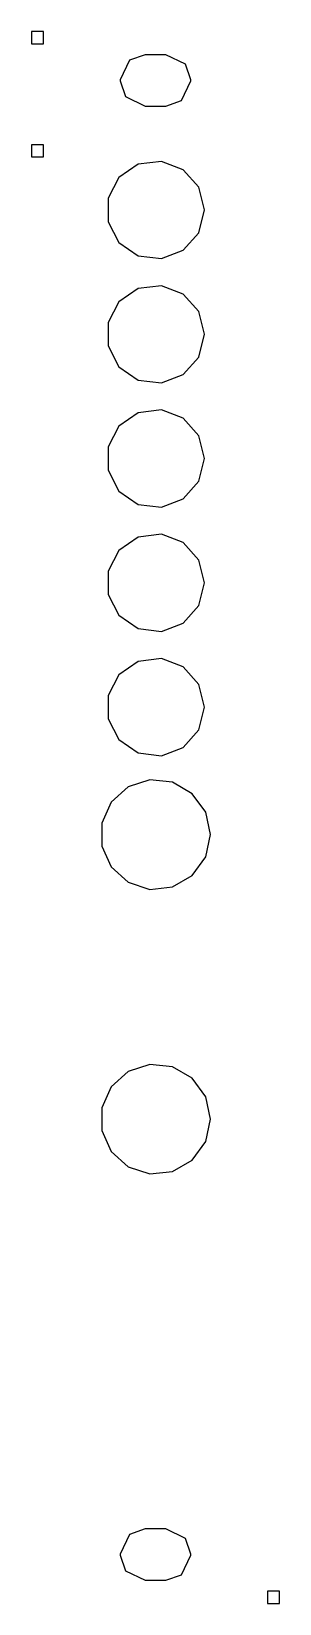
# Model space of a CAD drawing. Header units: metres. Extents: x 0 to 20, y -128 to 0.
import ezdxf

# ---------------------------------------------------------------- set-up
doc = ezdxf.new("R2010")
doc.units = ezdxf.units.M

msp = doc.modelspace()

# ---------------------------------------------------------------- linework, layer by layer
for p, q in [((1, 0), (0, 0)), ((0, 0), (0, -1)), ((1, -1), (1, 0)), ((0, -1), (1, -1)), ((8.03185, -2.34726), (7.25999, -3.95001)), ((9.31, -1.90001), (8.03185, -2.34726)), ((11.01, -1.90001), (9.31, -1.90001)), ((12.6127, -2.67186), (11.01, -1.90001)), ((13.06, -3.95001), (12.6127, -2.67186)), ((7.25999, -3.95001), (7.25999, -4.04999)), ((7.25999, -4.04999), (7.70724, -5.32814)), ((12.2881, -5.65274), (13.06, -4.04999)), ((13.06, -4.04999), (13.06, -3.95001)), ((7.70724, -5.32814), (9.31, -6.09999)), ((9.31, -6.09999), (11.01, -6.09999)), ((11.01, -6.09999), (12.2881, -5.65274)), ((1, -9.25899), (0, -9.25899)), ((0, -9.25899), (0, -10.259)), ((0, -10.259), (1, -10.259)), ((1, -10.259), (1, -9.25899)), ((8.74158, -10.8529), (7.16595, -11.9405)), ((10.6421, -10.6222), (8.74158, -10.8529)), ((12.4322, -11.3011), (10.6421, -10.6222)), ((13.7018, -12.7341), (12.4322, -11.3011)), ((7.16595, -11.9405), (6.27623, -13.6357)), ((14.16, -14.593), (13.7018, -12.7341)), ((6.27623, -13.6357), (6.27623, -15.5502)), ((13.7018, -16.4519), (14.16, -14.593)), ((6.27623, -15.5502), (7.16595, -17.2455)), ((12.4322, -17.8849), (13.7018, -16.4519)), ((7.16595, -17.2455), (8.74158, -18.333)), ((10.6421, -18.5638), (12.4322, -17.8849)), ((8.74158, -18.333), (10.6421, -18.5638)), ((8.74158, -21.0129), (7.16595, -22.1005)), ((10.6421, -20.7822), (8.74158, -21.0129)), ((12.4322, -21.461), (10.6421, -20.7822)), ((13.7018, -22.8941), (12.4322, -21.461)), ((7.16595, -22.1005), (6.27623, -23.7957)), ((14.16, -24.753), (13.7018, -22.8941)), ((6.27623, -23.7957), (6.27623, -25.7102)), ((13.7018, -26.6119), (14.16, -24.753)), ((6.27623, -25.7102), (7.16595, -27.4055)), ((12.4322, -28.0449), (13.7018, -26.6119)), ((7.16595, -27.4055), (8.74158, -28.493)), ((10.6421, -28.7238), (12.4322, -28.0449)), ((8.74158, -28.493), (10.6421, -28.7238)), ((8.74158, -31.1729), (7.16595, -32.2605)), ((10.6421, -30.9421), (8.74158, -31.1729)), ((12.4322, -31.621), (10.6421, -30.9421)), ((13.7018, -33.0541), (12.4322, -31.621)), ((7.16595, -32.2605), (6.27623, -33.9557)), ((14.16, -34.913), (13.7018, -33.0541)), ((6.27623, -33.9557), (6.27623, -35.8702)), ((6.27623, -35.8702), (7.16595, -37.5655)), ((13.7018, -36.7719), (14.16, -34.913)), ((12.4322, -38.2049), (13.7018, -36.7719)), ((7.16595, -37.5655), (8.74158, -38.653)), ((10.6421, -38.8838), (12.4322, -38.2049)), ((8.74158, -38.653), (10.6421, -38.8838)), ((10.6421, -41.1021), (8.74158, -41.3329)), ((12.4322, -41.781), (10.6421, -41.1021)), ((8.74158, -41.3329), (7.16595, -42.4205)), ((13.7018, -43.2141), (12.4322, -41.781)), ((7.16595, -42.4205), (6.27623, -44.1157)), ((14.16, -45.073), (13.7018, -43.2141)), ((6.27623, -44.1157), (6.27623, -46.0302)), ((6.27623, -46.0302), (7.16595, -47.7255)), ((13.7018, -46.9319), (14.16, -45.073)), ((12.4322, -48.3649), (13.7018, -46.9319)), ((7.16595, -47.7255), (8.74158, -48.813)), ((8.74158, -48.813), (10.6421, -49.0438)), ((10.6421, -49.0438), (12.4322, -48.3649)), ((10.6421, -51.2621), (8.74158, -51.4929)), ((12.4322, -51.941), (10.6421, -51.2621)), ((7.16595, -52.5805), (6.27623, -54.2757)), ((8.74158, -51.4929), (7.16595, -52.5805)), ((13.7018, -53.3741), (12.4322, -51.941)), ((14.16, -55.233), (13.7018, -53.3741)), ((6.27623, -54.2757), (6.27623, -56.1902)), ((13.7018, -57.0919), (14.16, -55.233)), ((6.27623, -56.1902), (7.16595, -57.8855)), ((12.4322, -58.5249), (13.7018, -57.0919)), ((7.16595, -57.8855), (8.74158, -58.973)), ((8.74158, -58.973), (10.6421, -59.2038)), ((10.6421, -59.2038), (12.4322, -58.5249)), ((9.68962, -61.1724), (7.90999, -61.7507)), ((11.5506, -61.368), (9.68962, -61.1724)), ((13.1711, -62.3036), (11.5506, -61.368)), ((7.90999, -61.7507), (6.51941, -63.0028)), ((14.271, -63.8175), (13.1711, -62.3036)), ((6.51941, -63.0028), (5.75833, -64.7122)), ((14.66, -65.6478), (14.271, -63.8175)), ((5.75833, -64.7122), (5.75833, -66.5834)), ((5.75833, -66.5834), (6.51941, -68.2928)), ((14.271, -67.4781), (14.66, -65.6478)), ((13.1711, -68.9919), (14.271, -67.4781)), ((6.51941, -68.2928), (7.90999, -69.5449)), ((11.5506, -69.9276), (13.1711, -68.9919)), ((7.90999, -69.5449), (9.68962, -70.1231)), ((9.68962, -70.1231), (11.5506, -69.9276)), ((9.68962, -84.4283), (7.90999, -85.0066)), ((11.5506, -84.6239), (9.68962, -84.4283)), ((13.1711, -85.5595), (11.5506, -84.6239)), ((7.90999, -85.0066), (6.51941, -86.2587)), ((14.271, -87.0734), (13.1711, -85.5595)), ((6.51941, -86.2587), (5.75833, -87.9681)), ((14.66, -88.9037), (14.271, -87.0734)), ((5.75833, -87.9681), (5.75833, -89.8393)), ((5.75833, -89.8393), (6.51941, -91.5487)), ((14.271, -90.734), (14.66, -88.9037)), ((13.1711, -92.2478), (14.271, -90.734)), ((6.51941, -91.5487), (7.90999, -92.8008)), ((11.5506, -93.1834), (13.1711, -92.2478)), ((7.90999, -92.8008), (9.68962, -93.379)), ((9.68962, -93.379), (11.5506, -93.1834)), ((8.03185, -122.847), (7.25999, -124.45)), ((9.31, -122.4), (8.03185, -122.847)), ((11.01, -122.4), (9.31, -122.4)), ((12.6127, -123.172), (11.01, -122.4)), ((13.06, -124.45), (12.6127, -123.172)), ((7.25999, -124.45), (7.25999, -124.55)), ((7.25999, -124.55), (7.70724, -125.828)), ((12.2881, -126.153), (13.06, -124.55)), ((13.06, -124.55), (13.06, -124.45)), ((7.70724, -125.828), (9.31, -126.6)), ((9.31, -126.6), (11.01, -126.6)), ((11.01, -126.6), (12.2881, -126.153)), ((20.32, -127.5), (19.32, -127.5)), ((19.32, -127.5), (19.32, -128.5)), ((19.32, -128.5), (20.32, -128.5)), ((20.32, -128.5), (20.32, -127.5))]:
    msp.add_line(p, q)

doc.saveas('drawing.dxf')
